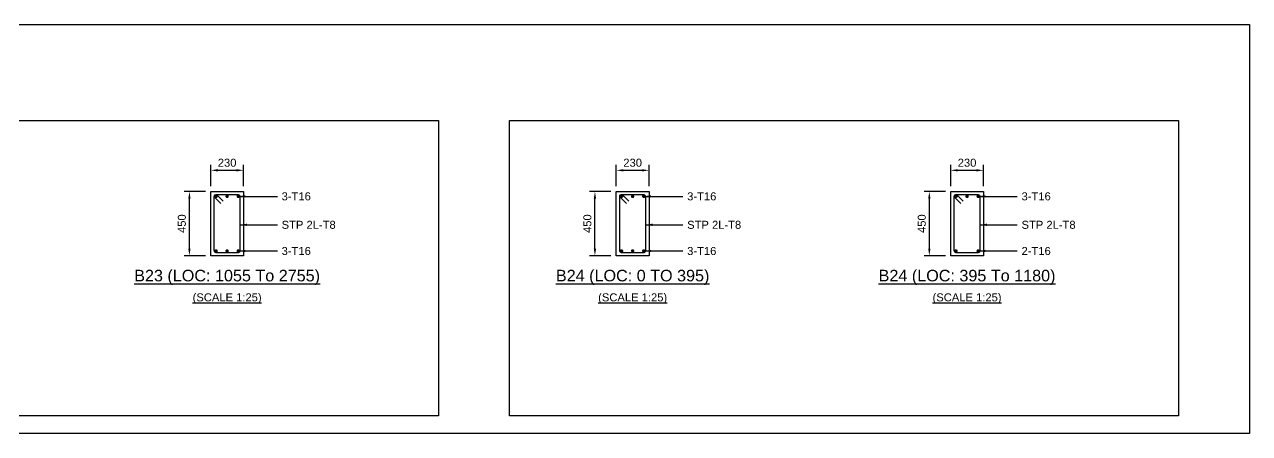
# Model space of a CAD drawing. Header units: inches. Extents: x -2000 to 143800, y -765100 to 3300.
# Drawn here: x 54234 to 88670, y -310800 to -299300 of the extents above; entities that cross this region are included whole.
import ezdxf
from ezdxf.enums import TextEntityAlignment as Align

# ---------------------------------------------------------------- set-up
doc = ezdxf.new("R2010")
doc.units = ezdxf.units.IN
doc.header["$LTSCALE"] = 1000
doc.header["$MEASUREMENT"] = 0
for name, color, linetype in [('Concrete Line', 2, 'Continuous'), ('Dimension', 31, 'Continuous'), ('Labels', 4, 'Continuous'), ('Link', 225, 'Continuous'), ('Reinforcement', 4, 'Continuous'), ('Schedule Border', 60, 'Continuous'), ('Text', 31, 'Continuous')]:
    doc.layers.add(name, color=color, linetype=linetype)
doc.styles.add('SC-SansSerif', font='SansSerif')
doc.dimstyles.new('SCBBSDimStyl', dxfattribs={"dimtxt": 225, "dimasz": 200, "dimexe": 150, "dimexo": 150, "dimgap": 100, "dimtad": 1, "dimtoh": 1, "dimdec": 0, "dimzin": 0, "dimdsep": 46, "dimtxsty": 'SC-SansSerif', "dimcen": 0.09, "dimclrd": 8, "dimclre": 8, "dimclrt": 31, "dimadec": 0, "dimazin": 0, "dimtfac": 1, "dimtdec": 0, "dimtix": 1, "dimtofl": 0, "dimtmove": 0, "dimatfit": 3, "dimfxl": 1, "dimtolj": 1, "dimtzin": 0, "dimarcsym": 0})

# ---------------------------------------------------------------- blocks, each defined once
blk = doc.blocks.new('*D209')
at = {"color": 8, "linetype": 'ByBlock', "lineweight": -2}
for p, q in [((59470, -303850), (59470, -303250)), ((60390, -303850), (60390, -303250)), ((59670, -303400), (60190, -303400))]:
    blk.add_line(p, q, dxfattribs=at)
at = {"color": 8}
for points in [[(59470, -303400), (59670, -303367), (59670, -303433)], [(60390, -303400), (60190, -303433), (60190, -303367)]]:
    blk.add_solid(points, dxfattribs=at)
at = {"layer": 'DEFPOINTS', "color": 31}
for p in [(59470, -303400), (59470, -304000), (60390, -304000)]:
    blk.add_point(p, dxfattribs=at)
at = {"color": 31, "insert": (59930, -303188), "char_height": 225, "attachment_point": 5, "style": 'SC-SansSerif'}
blk.add_mtext('\\A1;230', dxfattribs=at)
blk = doc.blocks.new('*D210')
at = {"color": 8, "linetype": 'ByBlock', "lineweight": -2}
for p, q in [((59320, -304000), (58720, -304000)), ((58870, -305600), (58870, -304200)), ((59320, -305800), (58720, -305800))]:
    blk.add_line(p, q, dxfattribs=at)
at = {"color": 8}
for points in [[(58870, -304000), (58903, -304200), (58837, -304200)], [(58870, -305800), (58837, -305600), (58903, -305600)]]:
    blk.add_solid(points, dxfattribs=at)
at = {"layer": 'DEFPOINTS', "color": 31}
for p in [(59470, -304000), (58870, -305800), (59470, -305800)]:
    blk.add_point(p, dxfattribs=at)
at = {"color": 31, "insert": (58658, -304900), "char_height": 225, "attachment_point": 5, "rotation": 90, "style": 'SC-SansSerif'}
blk.add_mtext('\\A1;450', dxfattribs=at)
blk = doc.blocks.new('*D211')
at = {"color": 8, "linetype": 'ByBlock', "lineweight": -2}
for p, q in [((70870, -303850), (70870, -303250)), ((71790, -303850), (71790, -303250)), ((71070, -303400), (71590, -303400))]:
    blk.add_line(p, q, dxfattribs=at)
at = {"color": 8}
for points in [[(70870, -303400), (71070, -303367), (71070, -303433)], [(71790, -303400), (71590, -303433), (71590, -303367)]]:
    blk.add_solid(points, dxfattribs=at)
at = {"layer": 'DEFPOINTS', "color": 31}
for p in [(70870, -303400), (70870, -304000), (71790, -304000)]:
    blk.add_point(p, dxfattribs=at)
at = {"color": 31, "insert": (71330, -303188), "char_height": 225, "attachment_point": 5, "style": 'SC-SansSerif'}
blk.add_mtext('\\A1;230', dxfattribs=at)
blk = doc.blocks.new('*D212')
at = {"color": 8, "linetype": 'ByBlock', "lineweight": -2}
for p, q in [((70720, -304000), (70120, -304000)), ((70270, -305600), (70270, -304200)), ((70720, -305800), (70120, -305800))]:
    blk.add_line(p, q, dxfattribs=at)
at = {"color": 8}
for points in [[(70270, -304000), (70303, -304200), (70237, -304200)], [(70270, -305800), (70237, -305600), (70303, -305600)]]:
    blk.add_solid(points, dxfattribs=at)
at = {"layer": 'DEFPOINTS', "color": 31}
for p in [(70870, -304000), (70270, -305800), (70870, -305800)]:
    blk.add_point(p, dxfattribs=at)
at = {"color": 31, "insert": (70058, -304900), "char_height": 225, "attachment_point": 5, "rotation": 90, "style": 'SC-SansSerif'}
blk.add_mtext('\\A1;450', dxfattribs=at)
blk = doc.blocks.new('*D213')
at = {"color": 8, "linetype": 'ByBlock', "lineweight": -2}
for p, q in [((80270, -303850), (80270, -303250)), ((81190, -303850), (81190, -303250)), ((80470, -303400), (80990, -303400))]:
    blk.add_line(p, q, dxfattribs=at)
at = {"color": 8}
for points in [[(80270, -303400), (80470, -303367), (80470, -303433)], [(81190, -303400), (80990, -303433), (80990, -303367)]]:
    blk.add_solid(points, dxfattribs=at)
at = {"layer": 'DEFPOINTS', "color": 31}
for p in [(80270, -303400), (80270, -304000), (81190, -304000)]:
    blk.add_point(p, dxfattribs=at)
at = {"color": 31, "insert": (80730, -303188), "char_height": 225, "attachment_point": 5, "style": 'SC-SansSerif'}
blk.add_mtext('\\A1;230', dxfattribs=at)
blk = doc.blocks.new('*D214')
at = {"color": 8, "linetype": 'ByBlock', "lineweight": -2}
for p, q in [((80120, -304000), (79520, -304000)), ((79670, -305600), (79670, -304200)), ((80120, -305800), (79520, -305800))]:
    blk.add_line(p, q, dxfattribs=at)
at = {"color": 8}
for points in [[(79670, -304000), (79703, -304200), (79637, -304200)], [(79670, -305800), (79637, -305600), (79703, -305600)]]:
    blk.add_solid(points, dxfattribs=at)
at = {"layer": 'DEFPOINTS', "color": 31}
for p in [(80270, -304000), (79670, -305800), (80270, -305800)]:
    blk.add_point(p, dxfattribs=at)
at = {"color": 31, "insert": (79458, -304900), "char_height": 225, "attachment_point": 5, "rotation": 90, "style": 'SC-SansSerif'}
blk.add_mtext('\\A1;450', dxfattribs=at)

msp = doc.modelspace()

# ---------------------------------------------------------------- linework, layer by layer
at = {"layer": 'Concrete Line'}
for points in [[(59470, -304000), (60390, -304000), (60390, -305800), (59470, -305800)], [(70870, -304000), (71790, -304000), (71790, -305800), (70870, -305800)], [(80270, -304000), (81190, -304000), (81190, -305800), (80270, -305800)]]:
    msp.add_lwpolyline(points, close=True, dxfattribs=at)
at = {"layer": 'Link'}
for points in [[(59753.8, -304335.6), (59584.1, -304165.9, -0.6681786), (59618, -304084), (60242, -304084, -0.4142136), (60290, -304132), (60290, -305668, -0.4142136), (60242, -305716), (59618, -305716, -0.4142136), (59570, -305668), (59570, -304132, -0.6681786), (59651.9, -304098.1), (59821.6, -304267.8)], [(71153.8, -304335.6), (70984.1, -304165.9, -0.6681786), (71018, -304084), (71642, -304084, -0.4142136), (71690, -304132), (71690, -305668, -0.4142136), (71642, -305716), (71018, -305716, -0.4142136), (70970, -305668), (70970, -304132, -0.6681786), (71051.9, -304098.1), (71221.6, -304267.8)], [(80553.8, -304335.6), (80384.1, -304165.9, -0.6681786), (80418, -304084), (81042, -304084, -0.4142136), (81090, -304132), (81090, -305668, -0.4142136), (81042, -305716), (80418, -305716, -0.4142136), (80370, -305668), (80370, -304132, -0.6681786), (80451.9, -304098.1), (80621.6, -304267.8)]]:
    msp.add_lwpolyline(points, format="xyb", dxfattribs=at)
at = {"layer": 'Reinforcement', "const_width": 48}
for points in [[(59594, -304132, 1), (59642, -304132, 1)], [(59906, -304132, 1), (59954, -304132, 1)], [(60218, -304132, 1), (60266, -304132, 1)], [(70994, -304132, 1), (71042, -304132, 1)], [(71306, -304132, 1), (71354, -304132, 1)], [(71618, -304132, 1), (71666, -304132, 1)], [(80394, -304132, 1), (80442, -304132, 1)], [(80706, -304132, 1), (80754, -304132, 1)], [(81018, -304132, 1), (81066, -304132, 1)], [(59594, -305668, 1), (59642, -305668, 1)], [(59906, -305668, 1), (59954, -305668, 1)], [(60218, -305668, 1), (60266, -305668, 1)], [(70994, -305668, 1), (71042, -305668, 1)], [(71306, -305668, 1), (71354, -305668, 1)], [(71618, -305668, 1), (71666, -305668, 1)], [(80394, -305668, 1), (80442, -305668, 1)], [(81018, -305668, 1), (81066, -305668, 1)]]:
    msp.add_lwpolyline(points, format="xyb", close=True, dxfattribs=at)
at = {"layer": 'Schedule Border'}
for points in [[(-2000, -299300), (88670, -299300), (88670, -310800), (-2000, -310800)], [(37670, -302000), (65870, -302000), (65870, -310300), (37670, -310300)], [(67870, -302000), (86670, -302000), (86670, -310300), (67870, -310300)]]:
    msp.add_lwpolyline(points, close=True, dxfattribs=at)

# ---------------------------------------------------------------- texts
at = {"layer": 'Labels', "style": 'SC-SansSerif'}
for s, p in [('%%uB23 (LOC: 1055 To 2755)', (59930, -306400)), ('%%uB24 (LOC: 0 TO 395)', (71330, -306400)), ('%%uB24 (LOC: 395 To 1180)', (80730, -306400))]:
    msp.add_text(s, height=325, dxfattribs=at).set_placement(p, align=Align.MIDDLE)
at = {"layer": 'Text', "style": 'SC-SansSerif'}
for s, p in [('3-T16', (61462, -304132)), ('3-T16', (72862, -304132)), ('3-T16', (82262, -304132)), ('STP 2L-T8', (61462, -304932)), ('STP 2L-T8', (72862, -304932)), ('STP 2L-T8', (82262, -304932)), ('3-T16', (61462, -305668)), ('3-T16', (72862, -305668)), ('2-T16', (82262, -305668))]:
    msp.add_text(s, height=225, dxfattribs=at).set_placement(p, align=Align.MIDDLE_LEFT)
for p in [(59930, -307000), (71330, -307000), (80730, -307000)]:
    msp.add_text('%%u(SCALE 1:25)', height=225, dxfattribs=at).set_placement(p, align=Align.MIDDLE)

# ---------------------------------------------------------------- dimensions: what is measured, and where the dimension line sits
at = {"layer": 'Dimension'}
for base, p1, p2, angle, text, picture, middle in [((60390, -303400), (59470, -304000), (60390, -304000), 0, '230', '*D209', (59930, -303400)), ((71790, -303400), (70870, -304000), (71790, -304000), 0, '230', '*D211', (71330, -303400)), ((81190, -303400), (80270, -304000), (81190, -304000), 0, '230', '*D213', (80730, -303400)), ((58870, -304000), (59470, -305800), (59470, -304000), 90, '450', '*D210', (58870, -304900)), ((70270, -304000), (70870, -305800), (70870, -304000), 90, '450', '*D212', (70270, -304900)), ((79670, -304000), (80270, -305800), (80270, -304000), 90, '450', '*D214', (79670, -304900))]:
    dim = msp.add_linear_dim(base=base, p1=p1, p2=p2, angle=angle, text=text, dimstyle='SCBBSDimStyl', override={"dimjust": 0}, dxfattribs=at)
    dim.commit()
    dim.dimension.update_dxf_attribs({"geometry": picture, "text_midpoint": middle, "dimtype": 129})

# ---------------------------------------------------------------- leaders
at = {"layer": 'Dimension', "color": 8}
for points in [[(60242, -304132), (60742, -304132), (61342, -304132)], [(71642, -304132), (72142, -304132), (72742, -304132)], [(81042, -304132), (81542, -304132), (82142, -304132)], [(60290, -304932), (61342, -304932)], [(71690, -304932), (72742, -304932)], [(81090, -304932), (82142, -304932)], [(60242, -305668), (60742, -305668), (61342, -305668)], [(71642, -305668), (72142, -305668), (72742, -305668)], [(81042, -305668), (81542, -305668), (82142, -305668)]]:
    msp.add_leader(points, dimstyle='SCBBSDimStyl', dxfattribs=at)

doc.saveas('drawing.dxf')
